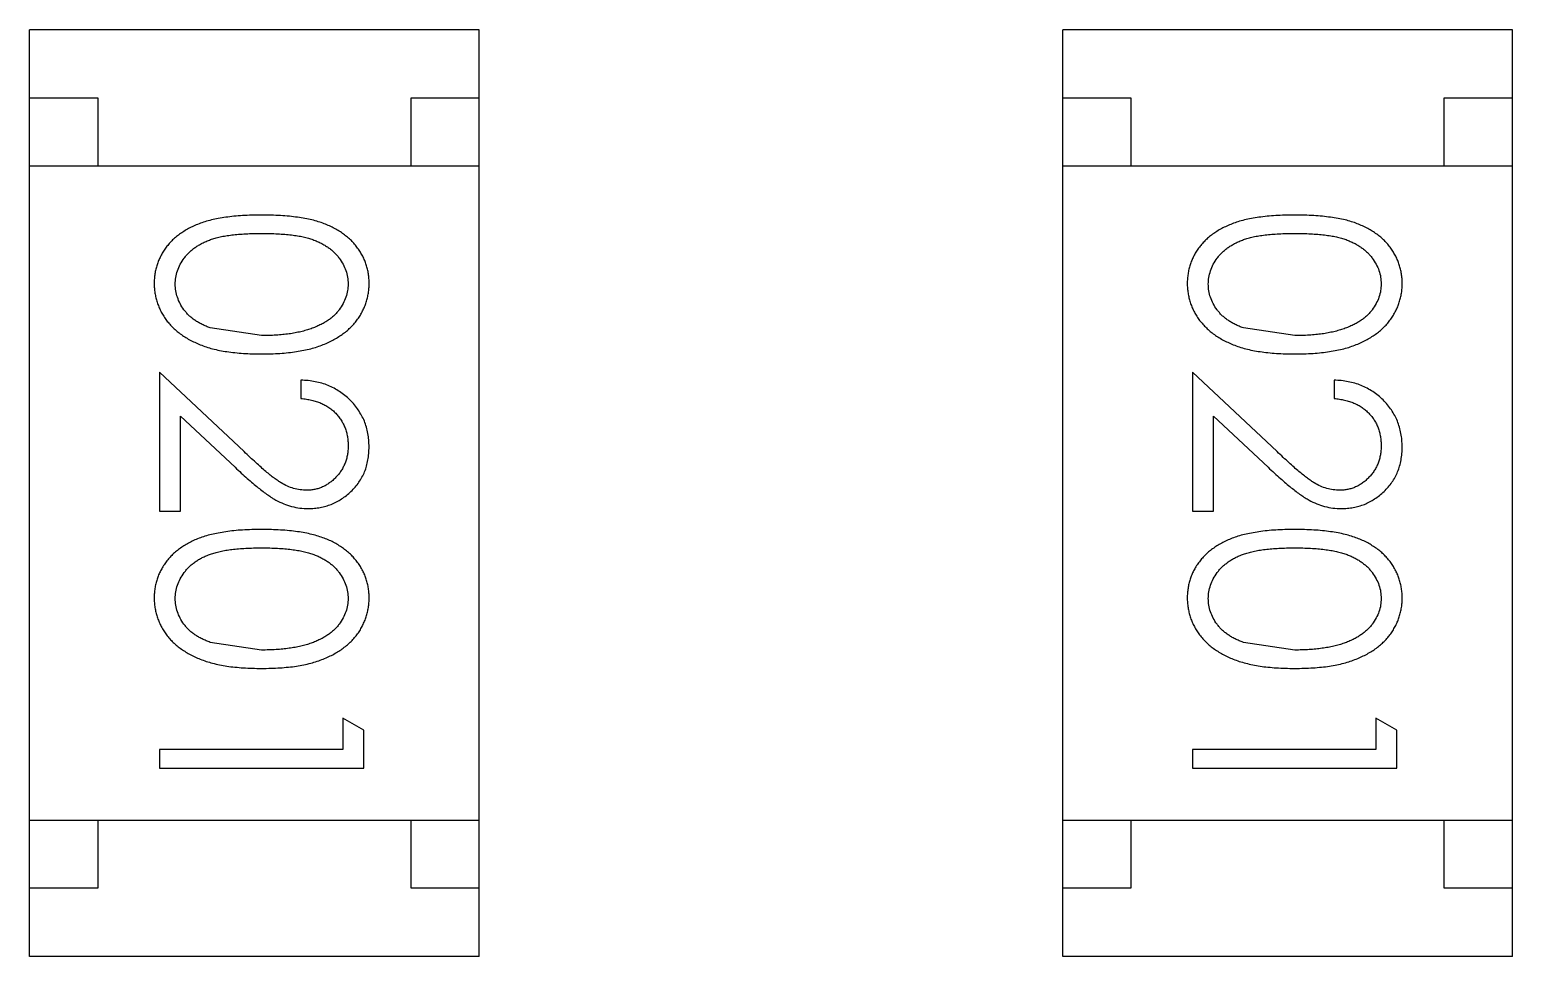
# Model space of a CAD drawing. Header units: inches. Extents: x -190 to 160, y -110 to 38.
# Drawn here: x 51.752 to 52.84, y -33.169 to -32.489 of the extents above; entities that cross this region are included whole.
import ezdxf

# ---------------------------------------------------------------- set-up
doc = ezdxf.new("R2010")
doc.units = ezdxf.units.IN
doc.header["$LTSCALE"] = 1.21
doc.header["$MEASUREMENT"] = 0
doc.layers.get('0').update_dxf_attribs({"linetype": 'CONTINUOUS'})

msp = doc.modelspace()

# ---------------------------------------------------------------- linework, layer by layer
at = {"color": 7, "linetype": 'Continuous'}
for p, q in [((51.752, -33.169), (51.752, -32.489)), ((52.082, -32.489), (51.752, -32.489)), ((52.082, -33.169), (52.082, -32.489)), ((52.5103, -33.169), (52.5103, -32.489)), ((52.8403, -32.489), (52.5103, -32.489)), ((52.8403, -33.169), (52.8403, -32.489)), ((51.752, -32.539), (51.802, -32.539)), ((51.802, -32.539), (51.802, -32.589)), ((52.032, -32.589), (52.032, -32.539)), ((52.032, -32.539), (52.082, -32.539)), ((52.5103, -32.539), (52.5603, -32.539)), ((52.5603, -32.539), (52.5603, -32.589)), ((52.7903, -32.589), (52.7903, -32.539)), ((52.7903, -32.539), (52.8403, -32.539)), ((51.752, -32.589), (52.082, -32.589)), ((52.5103, -32.589), (52.8403, -32.589)), ((51.9223, -32.7135), (51.8846, -32.7078)), ((52.6806, -32.7135), (52.6429, -32.7078)), ((51.8473, -32.7404), (51.8473, -32.8423)), ((51.9094, -32.7986), (51.8473, -32.7404)), ((52.6056, -32.7404), (52.6056, -32.8423)), ((52.6676, -32.7986), (52.6056, -32.7404)), ((51.9512, -32.7462), (51.9512, -32.7596)), ((52.7094, -32.7462), (52.7094, -32.7596)), ((51.8627, -32.8423), (51.8627, -32.7725)), ((51.8627, -32.7725), (51.9028, -32.8101)), ((52.621, -32.8423), (52.621, -32.7725)), ((52.621, -32.7725), (52.661, -32.8101)), ((51.8473, -32.8423), (51.8627, -32.8423)), ((52.6056, -32.8423), (52.621, -32.8423)), ((51.9223, -32.9442), (51.8846, -32.9386)), ((52.6806, -32.9442), (52.6429, -32.9386)), ((51.9819, -32.9942), (51.9819, -33.0173)), ((51.9973, -33.0031), (51.9819, -32.9942)), ((52.7402, -32.9942), (52.7402, -33.0173)), ((52.7556, -33.0031), (52.7402, -32.9942)), ((51.9973, -33.0308), (51.9973, -33.0031)), ((52.7556, -33.0308), (52.7556, -33.0031)), ((51.8473, -33.0173), (51.8473, -33.0308)), ((51.9819, -33.0173), (51.8473, -33.0173)), ((52.6056, -33.0173), (52.6056, -33.0308)), ((52.7402, -33.0173), (52.6056, -33.0173)), ((51.8473, -33.0308), (51.9973, -33.0308)), ((52.6056, -33.0308), (52.7556, -33.0308)), ((51.752, -33.069), (52.082, -33.069)), ((51.802, -33.069), (51.802, -33.119)), ((52.032, -33.119), (52.032, -33.069)), ((52.5103, -33.069), (52.8403, -33.069)), ((52.5603, -33.069), (52.5603, -33.119)), ((52.7903, -33.119), (52.7903, -33.069)), ((51.802, -33.119), (51.752, -33.119)), ((52.082, -33.119), (52.032, -33.119)), ((52.5603, -33.119), (52.5103, -33.119)), ((52.8403, -33.119), (52.7903, -33.119)), ((52.082, -33.169), (51.752, -33.169)), ((52.8403, -33.169), (52.5103, -33.169))]:
    msp.add_line(p, q, dxfattribs=at)
for points, knots in [([(51.9223, -32.625), (51.9199, -32.625), (51.9152, -32.6251), (51.9085, -32.6254), (51.9021, -32.6259), (51.8962, -32.6266), (51.8906, -32.6275), (51.8855, -32.6285), (51.8808, -32.6299), (51.8764, -32.6314), (51.8724, -32.6331), (51.8687, -32.6349), (51.8653, -32.6369), (51.8621, -32.6391), (51.8591, -32.6414), (51.8563, -32.6439), (51.8539, -32.6466), (51.8517, -32.6493), (51.8498, -32.6523), (51.8481, -32.6553), (51.8466, -32.6584), (51.8455, -32.6616), (51.8446, -32.6648), (51.8439, -32.6682), (51.8435, -32.6717), (51.8435, -32.674), (51.8435, -32.6752)], [0, 0, 0, 0, 0.068113, 0.132564, 0.193427, 0.250218, 0.303569, 0.353576, 0.400235, 0.443586, 0.484619, 0.524292, 0.56238, 0.599049, 0.63494, 0.669782, 0.704009, 0.737842, 0.771098, 0.803896, 0.836415, 0.868639, 0.900715, 0.933378, 0.966213, 1, 1, 1, 1]), ([(52.0012, -32.6752), (52.0012, -32.674), (52.0011, -32.6717), (52.0007, -32.6682), (52.0001, -32.6648), (51.9991, -32.6615), (51.998, -32.6583), (51.9965, -32.6552), (51.9948, -32.6522), (51.9928, -32.6492), (51.9906, -32.6464), (51.9882, -32.6437), (51.9854, -32.6413), (51.9825, -32.639), (51.9793, -32.6368), (51.9758, -32.6348), (51.9721, -32.633), (51.9682, -32.6313), (51.9638, -32.6298), (51.9591, -32.6285), (51.954, -32.6274), (51.9485, -32.6266), (51.9425, -32.6259), (51.9361, -32.6254), (51.9293, -32.6251), (51.9247, -32.625), (51.9223, -32.625)], [0, 0, 0, 0, 0.033742, 0.066533, 0.099153, 0.13154, 0.164087, 0.196563, 0.229707, 0.263315, 0.297504, 0.331686, 0.366482, 0.4021, 0.438958, 0.476748, 0.515985, 0.556589, 0.599519, 0.645765, 0.695487, 0.748721, 0.805687, 0.866754, 0.931405, 1, 1, 1, 1]), ([(52.6805, -32.625), (52.6781, -32.625), (52.6735, -32.6251), (52.6667, -32.6254), (52.6604, -32.6259), (52.6544, -32.6266), (52.6489, -32.6275), (52.6437, -32.6285), (52.639, -32.6299), (52.6347, -32.6314), (52.6307, -32.6331), (52.627, -32.6349), (52.6235, -32.6369), (52.6203, -32.6391), (52.6173, -32.6414), (52.6146, -32.6439), (52.6122, -32.6466), (52.61, -32.6493), (52.608, -32.6523), (52.6063, -32.6553), (52.6049, -32.6584), (52.6038, -32.6616), (52.6028, -32.6648), (52.6022, -32.6682), (52.6018, -32.6717), (52.6017, -32.674), (52.6017, -32.6752)], [0, 0, 0, 0, 0.068113, 0.132564, 0.193427, 0.250218, 0.303569, 0.353576, 0.400235, 0.443586, 0.484619, 0.524292, 0.56238, 0.599049, 0.63494, 0.669782, 0.704009, 0.737842, 0.771098, 0.803896, 0.836415, 0.868639, 0.900715, 0.933378, 0.966213, 1, 1, 1, 1]), ([(52.7594, -32.6752), (52.7594, -32.674), (52.7594, -32.6717), (52.7589, -32.6682), (52.7583, -32.6648), (52.7573, -32.6615), (52.7562, -32.6583), (52.7547, -32.6552), (52.753, -32.6522), (52.7511, -32.6492), (52.7488, -32.6464), (52.7464, -32.6437), (52.7437, -32.6413), (52.7407, -32.639), (52.7375, -32.6368), (52.7341, -32.6348), (52.7304, -32.633), (52.7264, -32.6313), (52.7221, -32.6298), (52.7174, -32.6285), (52.7123, -32.6274), (52.7067, -32.6266), (52.7008, -32.6259), (52.6944, -32.6254), (52.6876, -32.6251), (52.6829, -32.625), (52.6805, -32.625)], [0, 0, 0, 0, 0.033742, 0.066533, 0.099153, 0.13154, 0.164087, 0.196563, 0.229707, 0.263315, 0.297504, 0.331686, 0.366482, 0.4021, 0.438958, 0.476748, 0.515985, 0.556589, 0.599519, 0.645765, 0.695487, 0.748721, 0.805687, 0.866754, 0.931405, 1, 1, 1, 1]), ([(51.8589, -32.6756), (51.8589, -32.674), (51.8591, -32.6707), (51.8604, -32.6658), (51.8625, -32.661), (51.8649, -32.6573), (51.8672, -32.6544), (51.8691, -32.6524), (51.8712, -32.6505), (51.8736, -32.6487), (51.8761, -32.6471), (51.8788, -32.6456), (51.8817, -32.6443), (51.8848, -32.643), (51.8882, -32.6419), (51.892, -32.641), (51.8961, -32.6402), (51.9006, -32.6396), (51.9055, -32.6391), (51.9108, -32.6388), (51.9164, -32.6385), (51.9203, -32.6385), (51.9223, -32.6385)], [0, 0, 0, 0, 0.060034, 0.120278, 0.182348, 0.247919, 0.281641, 0.315701, 0.350322, 0.385703, 0.421819, 0.459196, 0.497866, 0.538301, 0.58121, 0.628183, 0.679403, 0.734699, 0.794074, 0.858416, 0.927049, 1, 1, 1, 1]), ([(51.9223, -32.6385), (51.9243, -32.6385), (51.9283, -32.6385), (51.9339, -32.6388), (51.9392, -32.6391), (51.9441, -32.6396), (51.9486, -32.6402), (51.9528, -32.641), (51.9565, -32.6419), (51.9599, -32.643), (51.963, -32.6443), (51.9659, -32.6456), (51.9686, -32.6471), (51.9712, -32.6488), (51.9735, -32.6505), (51.9756, -32.6524), (51.9776, -32.6544), (51.9798, -32.6573), (51.9822, -32.661), (51.9843, -32.6657), (51.9855, -32.6706), (51.9857, -32.674), (51.9858, -32.6756)], [0, 0, 0, 0, 0.073302, 0.142286, 0.206253, 0.266017, 0.321612, 0.372532, 0.419497, 0.462398, 0.502825, 0.541489, 0.579034, 0.615143, 0.650298, 0.684912, 0.718701, 0.752189, 0.817245, 0.879117, 0.939613, 1, 1, 1, 1]), ([(52.6171, -32.6756), (52.6172, -32.674), (52.6174, -32.6707), (52.6187, -32.6658), (52.6207, -32.661), (52.6231, -32.6573), (52.6254, -32.6544), (52.6273, -32.6524), (52.6295, -32.6505), (52.6318, -32.6487), (52.6343, -32.6471), (52.637, -32.6456), (52.6399, -32.6443), (52.643, -32.643), (52.6464, -32.6419), (52.6502, -32.641), (52.6544, -32.6402), (52.6589, -32.6396), (52.6638, -32.6391), (52.669, -32.6388), (52.6747, -32.6385), (52.6786, -32.6385), (52.6806, -32.6385)], [0, 0, 0, 0, 0.060034, 0.120278, 0.182348, 0.247919, 0.281641, 0.315701, 0.350322, 0.385703, 0.421819, 0.459196, 0.497866, 0.538301, 0.58121, 0.628183, 0.679403, 0.734699, 0.794074, 0.858416, 0.927049, 1, 1, 1, 1]), ([(52.6806, -32.6385), (52.6826, -32.6385), (52.6865, -32.6385), (52.6921, -32.6388), (52.6974, -32.6391), (52.7023, -32.6396), (52.7069, -32.6402), (52.711, -32.641), (52.7148, -32.6419), (52.7182, -32.643), (52.7213, -32.6443), (52.7242, -32.6456), (52.7269, -32.6471), (52.7294, -32.6488), (52.7317, -32.6505), (52.7339, -32.6524), (52.7358, -32.6544), (52.738, -32.6573), (52.7404, -32.661), (52.7425, -32.6657), (52.7438, -32.6706), (52.7439, -32.674), (52.744, -32.6756)], [0, 0, 0, 0, 0.073302, 0.142286, 0.206253, 0.266017, 0.321612, 0.372532, 0.419497, 0.462398, 0.502825, 0.541489, 0.579034, 0.615143, 0.650298, 0.684912, 0.718701, 0.752189, 0.817245, 0.879117, 0.939613, 1, 1, 1, 1]), ([(51.8435, -32.6752), (51.8435, -32.6764), (51.8435, -32.6787), (51.844, -32.6822), (51.8446, -32.6857), (51.8456, -32.689), (51.8468, -32.6923), (51.8482, -32.6955), (51.85, -32.6986), (51.852, -32.7016), (51.8542, -32.7045), (51.8567, -32.7072), (51.8595, -32.7098), (51.8626, -32.7122), (51.8659, -32.7145), (51.8694, -32.7165), (51.8732, -32.7185), (51.8773, -32.7202), (51.8817, -32.7219), (51.8864, -32.7232), (51.8915, -32.7244), (51.897, -32.7253), (51.9028, -32.726), (51.909, -32.7266), (51.9155, -32.7269), (51.92, -32.7269), (51.9223, -32.7269)], [0, 0, 0, 0, 0.033824, 0.067298, 0.10028, 0.133019, 0.165736, 0.198792, 0.232372, 0.266409, 0.301016, 0.336196, 0.371972, 0.408574, 0.446394, 0.485225, 0.525372, 0.567224, 0.611081, 0.65775, 0.70702, 0.759235, 0.814484, 0.873227, 0.934937, 1, 1, 1, 1]), ([(51.8846, -32.7078), (51.8836, -32.7074), (51.8815, -32.7067), (51.8786, -32.7053), (51.8759, -32.7039), (51.8733, -32.7023), (51.871, -32.7005), (51.8689, -32.6987), (51.867, -32.6966), (51.8647, -32.6938), (51.8624, -32.6902), (51.8604, -32.6854), (51.8591, -32.6806), (51.8589, -32.6773), (51.8589, -32.6756)], [0, 0, 0, 0, 0.075949, 0.148549, 0.218996, 0.286119, 0.351826, 0.416074, 0.478265, 0.540325, 0.660405, 0.774606, 0.887187, 1, 1, 1, 1]), ([(51.9223, -32.7269), (51.9246, -32.7269), (51.9291, -32.7269), (51.9356, -32.7266), (51.9418, -32.726), (51.9477, -32.7253), (51.9532, -32.7243), (51.9583, -32.7232), (51.963, -32.7218), (51.9675, -32.7202), (51.9715, -32.7183), (51.9754, -32.7164), (51.9789, -32.7143), (51.9822, -32.7121), (51.9853, -32.7097), (51.988, -32.7071), (51.9906, -32.7044), (51.9928, -32.7015), (51.9948, -32.6985), (51.9965, -32.6954), (51.9979, -32.6923), (51.9991, -32.689), (52, -32.6857), (52.0007, -32.6822), (52.0011, -32.6787), (52.0012, -32.6764), (52.0012, -32.6752)], [0, 0, 0, 0, 0.065278, 0.127205, 0.186168, 0.241675, 0.294115, 0.343609, 0.390387, 0.434463, 0.476646, 0.517002, 0.555936, 0.593716, 0.630057, 0.665601, 0.700745, 0.734917, 0.768681, 0.802087, 0.834849, 0.867433, 0.900138, 0.932806, 0.966212, 1, 1, 1, 1]), ([(51.9858, -32.6756), (51.9857, -32.6773), (51.9855, -32.6805), (51.9843, -32.6854), (51.9821, -32.6901), (51.9798, -32.6938), (51.9775, -32.6967), (51.9755, -32.6987), (51.9733, -32.7007), (51.9708, -32.7025), (51.9681, -32.7042), (51.9651, -32.7057), (51.962, -32.7072), (51.9586, -32.7085), (51.9549, -32.7096), (51.951, -32.7107), (51.9468, -32.7115), (51.9424, -32.7123), (51.9377, -32.7128), (51.9328, -32.7132), (51.9277, -32.7134), (51.9241, -32.7135), (51.9223, -32.7135)], [0, 0, 0, 0, 0.059689, 0.119507, 0.181075, 0.246162, 0.279894, 0.314468, 0.350403, 0.387474, 0.426147, 0.466624, 0.508745, 0.553328, 0.600058, 0.649177, 0.700552, 0.754894, 0.811825, 0.871514, 0.934319, 1, 1, 1, 1]), ([(52.6017, -32.6752), (52.6017, -32.6764), (52.6018, -32.6787), (52.6022, -32.6822), (52.6029, -32.6857), (52.6038, -32.689), (52.605, -32.6923), (52.6065, -32.6955), (52.6082, -32.6986), (52.6102, -32.7016), (52.6125, -32.7045), (52.615, -32.7072), (52.6178, -32.7098), (52.6208, -32.7122), (52.6241, -32.7145), (52.6277, -32.7165), (52.6315, -32.7185), (52.6355, -32.7202), (52.6399, -32.7219), (52.6447, -32.7232), (52.6498, -32.7244), (52.6552, -32.7253), (52.661, -32.726), (52.6672, -32.7266), (52.6737, -32.7269), (52.6782, -32.7269), (52.6805, -32.7269)], [0, 0, 0, 0, 0.033824, 0.067298, 0.10028, 0.133019, 0.165736, 0.198792, 0.232372, 0.266409, 0.301016, 0.336196, 0.371972, 0.408574, 0.446394, 0.485225, 0.525372, 0.567224, 0.611081, 0.65775, 0.70702, 0.759235, 0.814484, 0.873227, 0.934937, 1, 1, 1, 1]), ([(52.6429, -32.7078), (52.6418, -32.7074), (52.6398, -32.7067), (52.6368, -32.7053), (52.6341, -32.7039), (52.6316, -32.7023), (52.6293, -32.7005), (52.6271, -32.6987), (52.6252, -32.6966), (52.623, -32.6938), (52.6206, -32.6902), (52.6186, -32.6854), (52.6173, -32.6806), (52.6172, -32.6773), (52.6171, -32.6756)], [0, 0, 0, 0, 0.075949, 0.148549, 0.218996, 0.286119, 0.351826, 0.416074, 0.478265, 0.540325, 0.660405, 0.774606, 0.887187, 1, 1, 1, 1]), ([(52.6805, -32.7269), (52.6828, -32.7269), (52.6873, -32.7269), (52.6939, -32.7266), (52.7001, -32.726), (52.7059, -32.7253), (52.7114, -32.7243), (52.7165, -32.7232), (52.7213, -32.7218), (52.7257, -32.7202), (52.7298, -32.7183), (52.7336, -32.7164), (52.7372, -32.7143), (52.7405, -32.7121), (52.7435, -32.7097), (52.7463, -32.7071), (52.7488, -32.7044), (52.751, -32.7015), (52.753, -32.6985), (52.7547, -32.6954), (52.7562, -32.6923), (52.7573, -32.689), (52.7583, -32.6857), (52.759, -32.6822), (52.7594, -32.6787), (52.7594, -32.6764), (52.7594, -32.6752)], [0, 0, 0, 0, 0.065278, 0.127205, 0.186168, 0.241675, 0.294115, 0.343609, 0.390387, 0.434463, 0.476646, 0.517002, 0.555936, 0.593716, 0.630057, 0.665601, 0.700745, 0.734917, 0.768681, 0.802087, 0.834849, 0.867433, 0.900138, 0.932806, 0.966212, 1, 1, 1, 1]), ([(52.744, -32.6756), (52.7439, -32.6773), (52.7438, -32.6805), (52.7425, -32.6854), (52.7404, -32.6901), (52.738, -32.6938), (52.7358, -32.6967), (52.7337, -32.6987), (52.7315, -32.7007), (52.729, -32.7025), (52.7263, -32.7042), (52.7234, -32.7057), (52.7202, -32.7072), (52.7168, -32.7085), (52.7131, -32.7096), (52.7092, -32.7107), (52.705, -32.7115), (52.7006, -32.7123), (52.696, -32.7128), (52.6911, -32.7132), (52.6859, -32.7134), (52.6824, -32.7135), (52.6806, -32.7135)], [0, 0, 0, 0, 0.059689, 0.119507, 0.181075, 0.246162, 0.279894, 0.314468, 0.350403, 0.387474, 0.426147, 0.466624, 0.508745, 0.553328, 0.600058, 0.649177, 0.700552, 0.754894, 0.811825, 0.871514, 0.934319, 1, 1, 1, 1]), ([(52.0012, -32.7951), (52.0011, -32.7934), (52.0011, -32.7901), (52.0004, -32.7853), (51.9993, -32.7807), (51.9978, -32.7762), (51.9957, -32.772), (51.9933, -32.768), (51.9905, -32.7642), (51.9872, -32.7606), (51.9835, -32.7574), (51.9796, -32.7545), (51.9755, -32.7521), (51.9711, -32.75), (51.9665, -32.7484), (51.9616, -32.7472), (51.9565, -32.7464), (51.953, -32.7463), (51.9512, -32.7462)], [0, 0, 0, 0, 0.06445, 0.126725, 0.187421, 0.247417, 0.306749, 0.366595, 0.427749, 0.490235, 0.553031, 0.614805, 0.676505, 0.738096, 0.801021, 0.864897, 0.931209, 1, 1, 1, 1]), ([(52.7594, -32.7951), (52.7594, -32.7934), (52.7593, -32.7901), (52.7586, -32.7853), (52.7575, -32.7807), (52.756, -32.7762), (52.754, -32.772), (52.7516, -32.768), (52.7487, -32.7642), (52.7454, -32.7606), (52.7418, -32.7574), (52.7379, -32.7545), (52.7337, -32.7521), (52.7293, -32.75), (52.7247, -32.7484), (52.7198, -32.7472), (52.7147, -32.7464), (52.7112, -32.7463), (52.7094, -32.7462)], [0, 0, 0, 0, 0.06445, 0.126725, 0.187421, 0.247417, 0.306749, 0.366595, 0.427749, 0.490235, 0.553031, 0.614805, 0.676505, 0.738096, 0.801021, 0.864897, 0.931209, 1, 1, 1, 1]), ([(51.9512, -32.7596), (51.9525, -32.7598), (51.9551, -32.76), (51.9589, -32.7608), (51.9624, -32.7617), (51.9658, -32.7629), (51.9688, -32.7644), (51.9717, -32.7662), (51.9744, -32.7682), (51.9767, -32.7704), (51.9788, -32.7729), (51.9807, -32.7755), (51.9823, -32.7783), (51.9836, -32.7812), (51.9846, -32.7843), (51.9853, -32.7875), (51.9857, -32.7909), (51.9858, -32.7932), (51.9858, -32.7944)], [0, 0, 0, 0, 0.073648, 0.143686, 0.210962, 0.275557, 0.338064, 0.399311, 0.4594, 0.51934, 0.579024, 0.637809, 0.695959, 0.754122, 0.813113, 0.873453, 0.935561, 1, 1, 1, 1]), ([(52.7094, -32.7596), (52.7107, -32.7598), (52.7134, -32.76), (52.7171, -32.7608), (52.7207, -32.7617), (52.724, -32.7629), (52.7271, -32.7644), (52.73, -32.7662), (52.7326, -32.7682), (52.735, -32.7704), (52.7371, -32.7729), (52.739, -32.7755), (52.7405, -32.7783), (52.7418, -32.7812), (52.7428, -32.7843), (52.7435, -32.7875), (52.7439, -32.7909), (52.744, -32.7932), (52.744, -32.7944)], [0, 0, 0, 0, 0.073648, 0.143686, 0.210962, 0.275557, 0.338064, 0.399311, 0.4594, 0.51934, 0.579024, 0.637809, 0.695959, 0.754122, 0.813113, 0.873453, 0.935561, 1, 1, 1, 1]), ([(51.9554, -32.8269), (51.9538, -32.8269), (51.9505, -32.8268), (51.9457, -32.8257), (51.9411, -32.824), (51.9373, -32.822), (51.9342, -32.82), (51.9315, -32.8181), (51.9285, -32.8158), (51.9253, -32.8131), (51.9217, -32.81), (51.9179, -32.8066), (51.9137, -32.8027), (51.9109, -32.8), (51.9094, -32.7986)], [0, 0, 0, 0, 0.088014, 0.174976, 0.2638, 0.355443, 0.406413, 0.465519, 0.533076, 0.609353, 0.693899, 0.787171, 0.889197, 1, 1, 1, 1]), ([(51.9858, -32.7944), (51.9858, -32.7955), (51.9857, -32.7977), (51.9853, -32.801), (51.9846, -32.8041), (51.9836, -32.807), (51.9823, -32.8099), (51.9808, -32.8126), (51.9789, -32.8151), (51.9768, -32.8175), (51.9746, -32.8197), (51.9721, -32.8216), (51.9696, -32.8233), (51.967, -32.8246), (51.9642, -32.8257), (51.9614, -32.8264), (51.9584, -32.8269), (51.9564, -32.8269), (51.9554, -32.8269)], [0, 0, 0, 0, 0.068027, 0.133505, 0.19695, 0.26027, 0.322741, 0.384982, 0.448465, 0.513424, 0.578224, 0.640011, 0.700094, 0.760067, 0.819012, 0.877878, 0.938035, 1, 1, 1, 1]), ([(51.9566, -32.8404), (51.9581, -32.8404), (51.961, -32.8403), (51.9653, -32.8397), (51.9694, -32.8387), (51.9735, -32.8374), (51.9773, -32.8355), (51.981, -32.8334), (51.9846, -32.8308), (51.9879, -32.8279), (51.9911, -32.8247), (51.9937, -32.8212), (51.996, -32.8174), (51.998, -32.8134), (51.9994, -32.8092), (52.0004, -32.8047), (52.0011, -32.8), (52.0011, -32.7967), (52.0012, -32.7951)], [0, 0, 0, 0, 0.06271, 0.123347, 0.183401, 0.242828, 0.302097, 0.36242, 0.423725, 0.487032, 0.550491, 0.612709, 0.674265, 0.73617, 0.799211, 0.863483, 0.930525, 1, 1, 1, 1]), ([(52.7136, -32.8269), (52.712, -32.8269), (52.7088, -32.8268), (52.704, -32.8257), (52.6993, -32.824), (52.6955, -32.822), (52.6924, -32.82), (52.6897, -32.8181), (52.6868, -32.8158), (52.6835, -32.8131), (52.68, -32.81), (52.6761, -32.8066), (52.672, -32.8027), (52.6691, -32.8), (52.6676, -32.7986)], [0, 0, 0, 0, 0.088014, 0.174976, 0.2638, 0.355443, 0.406413, 0.465519, 0.533076, 0.609353, 0.693899, 0.787171, 0.889197, 1, 1, 1, 1]), ([(52.744, -32.7944), (52.744, -32.7955), (52.7439, -32.7977), (52.7435, -32.801), (52.7428, -32.8041), (52.7418, -32.807), (52.7406, -32.8099), (52.739, -32.8126), (52.7372, -32.8151), (52.7351, -32.8175), (52.7328, -32.8197), (52.7304, -32.8216), (52.7279, -32.8233), (52.7252, -32.8246), (52.7225, -32.8257), (52.7196, -32.8264), (52.7167, -32.8269), (52.7146, -32.8269), (52.7136, -32.8269)], [0, 0, 0, 0, 0.068027, 0.133505, 0.19695, 0.26027, 0.322741, 0.384982, 0.448465, 0.513424, 0.578224, 0.640011, 0.700094, 0.760067, 0.819012, 0.877878, 0.938035, 1, 1, 1, 1]), ([(52.7148, -32.8404), (52.7163, -32.8404), (52.7192, -32.8403), (52.7235, -32.8397), (52.7277, -32.8387), (52.7317, -32.8374), (52.7355, -32.8355), (52.7392, -32.8334), (52.7428, -32.8308), (52.7462, -32.8279), (52.7493, -32.8247), (52.752, -32.8212), (52.7543, -32.8174), (52.7562, -32.8134), (52.7576, -32.8092), (52.7587, -32.8047), (52.7593, -32.8), (52.7594, -32.7967), (52.7594, -32.7951)], [0, 0, 0, 0, 0.06271, 0.123347, 0.183401, 0.242828, 0.302097, 0.36242, 0.423725, 0.487032, 0.550491, 0.612709, 0.674265, 0.73617, 0.799211, 0.863483, 0.930525, 1, 1, 1, 1]), ([(51.9028, -32.8101), (51.9043, -32.8115), (51.9073, -32.8143), (51.9116, -32.8182), (51.9158, -32.8218), (51.9196, -32.825), (51.9233, -32.8278), (51.9266, -32.8303), (51.9298, -32.8324), (51.9336, -32.8347), (51.9384, -32.837), (51.9443, -32.839), (51.9504, -32.8402), (51.9545, -32.8403), (51.9566, -32.8404)], [0, 0, 0, 0, 0.09953, 0.192079, 0.277712, 0.357454, 0.429648, 0.495771, 0.555538, 0.608657, 0.707578, 0.804328, 0.901298, 1, 1, 1, 1]), ([(52.661, -32.8101), (52.6625, -32.8115), (52.6655, -32.8143), (52.6699, -32.8182), (52.674, -32.8218), (52.6779, -32.825), (52.6815, -32.8278), (52.6849, -32.8303), (52.688, -32.8324), (52.6919, -32.8347), (52.6966, -32.837), (52.7025, -32.839), (52.7086, -32.8402), (52.7127, -32.8403), (52.7148, -32.8404)], [0, 0, 0, 0, 0.09953, 0.192079, 0.277712, 0.357454, 0.429648, 0.495771, 0.555538, 0.608657, 0.707578, 0.804328, 0.901298, 1, 1, 1, 1]), ([(51.9223, -32.8558), (51.9199, -32.8558), (51.9152, -32.8558), (51.9085, -32.8561), (51.9021, -32.8566), (51.8962, -32.8574), (51.8906, -32.8583), (51.8855, -32.8593), (51.8808, -32.8606), (51.8764, -32.8621), (51.8724, -32.8638), (51.8687, -32.8657), (51.8653, -32.8677), (51.8621, -32.8699), (51.8591, -32.8722), (51.8563, -32.8747), (51.8539, -32.8773), (51.8517, -32.8801), (51.8498, -32.883), (51.8481, -32.886), (51.8466, -32.8891), (51.8455, -32.8923), (51.8446, -32.8956), (51.8439, -32.899), (51.8435, -32.9024), (51.8435, -32.9048), (51.8435, -32.9059)], [0, 0, 0, 0, 0.068113, 0.132564, 0.193427, 0.250218, 0.303569, 0.353576, 0.400235, 0.443586, 0.484619, 0.524292, 0.56238, 0.599049, 0.63494, 0.669782, 0.704009, 0.737842, 0.771098, 0.803896, 0.836415, 0.868639, 0.900715, 0.933378, 0.966213, 1, 1, 1, 1]), ([(52.0012, -32.9059), (52.0012, -32.9048), (52.0011, -32.9024), (52.0007, -32.899), (52.0001, -32.8956), (51.9991, -32.8923), (51.998, -32.8891), (51.9965, -32.886), (51.9948, -32.8829), (51.9928, -32.88), (51.9906, -32.8772), (51.9882, -32.8745), (51.9854, -32.8721), (51.9825, -32.8697), (51.9793, -32.8676), (51.9758, -32.8655), (51.9721, -32.8637), (51.9682, -32.8621), (51.9638, -32.8606), (51.9591, -32.8593), (51.954, -32.8582), (51.9485, -32.8573), (51.9425, -32.8566), (51.9361, -32.8561), (51.9293, -32.8558), (51.9247, -32.8558), (51.9223, -32.8558)], [0, 0, 0, 0, 0.033742, 0.066533, 0.099153, 0.13154, 0.164087, 0.196563, 0.229707, 0.263315, 0.297504, 0.331686, 0.366482, 0.4021, 0.438958, 0.476748, 0.515985, 0.556589, 0.599519, 0.645765, 0.695487, 0.748721, 0.805687, 0.866754, 0.931405, 1, 1, 1, 1]), ([(52.6805, -32.8558), (52.6781, -32.8558), (52.6735, -32.8558), (52.6667, -32.8561), (52.6604, -32.8566), (52.6544, -32.8574), (52.6489, -32.8583), (52.6437, -32.8593), (52.639, -32.8606), (52.6347, -32.8621), (52.6307, -32.8638), (52.627, -32.8657), (52.6235, -32.8677), (52.6203, -32.8699), (52.6173, -32.8722), (52.6146, -32.8747), (52.6122, -32.8773), (52.61, -32.8801), (52.608, -32.883), (52.6063, -32.886), (52.6049, -32.8891), (52.6038, -32.8923), (52.6028, -32.8956), (52.6022, -32.899), (52.6018, -32.9024), (52.6017, -32.9048), (52.6017, -32.9059)], [0, 0, 0, 0, 0.068113, 0.132564, 0.193427, 0.250218, 0.303569, 0.353576, 0.400235, 0.443586, 0.484619, 0.524292, 0.56238, 0.599049, 0.63494, 0.669782, 0.704009, 0.737842, 0.771098, 0.803896, 0.836415, 0.868639, 0.900715, 0.933378, 0.966213, 1, 1, 1, 1]), ([(52.7594, -32.9059), (52.7594, -32.9048), (52.7594, -32.9024), (52.7589, -32.899), (52.7583, -32.8956), (52.7573, -32.8923), (52.7562, -32.8891), (52.7547, -32.886), (52.753, -32.8829), (52.7511, -32.88), (52.7488, -32.8772), (52.7464, -32.8745), (52.7437, -32.8721), (52.7407, -32.8697), (52.7375, -32.8676), (52.7341, -32.8655), (52.7304, -32.8637), (52.7264, -32.8621), (52.7221, -32.8606), (52.7174, -32.8593), (52.7123, -32.8582), (52.7067, -32.8573), (52.7008, -32.8566), (52.6944, -32.8561), (52.6876, -32.8558), (52.6829, -32.8558), (52.6805, -32.8558)], [0, 0, 0, 0, 0.033742, 0.066533, 0.099153, 0.13154, 0.164087, 0.196563, 0.229707, 0.263315, 0.297504, 0.331686, 0.366482, 0.4021, 0.438958, 0.476748, 0.515985, 0.556589, 0.599519, 0.645765, 0.695487, 0.748721, 0.805687, 0.866754, 0.931405, 1, 1, 1, 1]), ([(51.8589, -32.9064), (51.8589, -32.9047), (51.8591, -32.9014), (51.8604, -32.8966), (51.8625, -32.8918), (51.8649, -32.8881), (51.8672, -32.8852), (51.8691, -32.8831), (51.8712, -32.8813), (51.8736, -32.8795), (51.8761, -32.8778), (51.8788, -32.8764), (51.8817, -32.875), (51.8848, -32.8738), (51.8882, -32.8727), (51.892, -32.8718), (51.8961, -32.871), (51.9006, -32.8703), (51.9055, -32.8699), (51.9108, -32.8695), (51.9164, -32.8693), (51.9203, -32.8693), (51.9223, -32.8692)], [0, 0, 0, 0, 0.060034, 0.120278, 0.182348, 0.247919, 0.281641, 0.315701, 0.350322, 0.385703, 0.421819, 0.459196, 0.497866, 0.538301, 0.58121, 0.628183, 0.679403, 0.734699, 0.794074, 0.858416, 0.927049, 1, 1, 1, 1]), ([(51.9223, -32.8692), (51.9243, -32.8693), (51.9283, -32.8693), (51.9339, -32.8695), (51.9392, -32.8699), (51.9441, -32.8704), (51.9486, -32.871), (51.9528, -32.8718), (51.9565, -32.8727), (51.9599, -32.8738), (51.963, -32.8751), (51.9659, -32.8764), (51.9686, -32.8779), (51.9712, -32.8795), (51.9735, -32.8813), (51.9756, -32.8832), (51.9776, -32.8852), (51.9798, -32.8881), (51.9822, -32.8918), (51.9843, -32.8965), (51.9855, -32.9014), (51.9857, -32.9047), (51.9858, -32.9064)], [0, 0, 0, 0, 0.073302, 0.142286, 0.206253, 0.266017, 0.321612, 0.372532, 0.419497, 0.462398, 0.502825, 0.541489, 0.579034, 0.615143, 0.650298, 0.684912, 0.718701, 0.752189, 0.817245, 0.879117, 0.939613, 1, 1, 1, 1]), ([(52.6171, -32.9064), (52.6172, -32.9047), (52.6174, -32.9014), (52.6187, -32.8966), (52.6207, -32.8918), (52.6231, -32.8881), (52.6254, -32.8852), (52.6273, -32.8831), (52.6295, -32.8813), (52.6318, -32.8795), (52.6343, -32.8778), (52.637, -32.8764), (52.6399, -32.875), (52.643, -32.8738), (52.6464, -32.8727), (52.6502, -32.8718), (52.6544, -32.871), (52.6589, -32.8703), (52.6638, -32.8699), (52.669, -32.8695), (52.6747, -32.8693), (52.6786, -32.8693), (52.6806, -32.8692)], [0, 0, 0, 0, 0.060034, 0.120278, 0.182348, 0.247919, 0.281641, 0.315701, 0.350322, 0.385703, 0.421819, 0.459196, 0.497866, 0.538301, 0.58121, 0.628183, 0.679403, 0.734699, 0.794074, 0.858416, 0.927049, 1, 1, 1, 1]), ([(52.6806, -32.8692), (52.6826, -32.8693), (52.6865, -32.8693), (52.6921, -32.8695), (52.6974, -32.8699), (52.7023, -32.8704), (52.7069, -32.871), (52.711, -32.8718), (52.7148, -32.8727), (52.7182, -32.8738), (52.7213, -32.8751), (52.7242, -32.8764), (52.7269, -32.8779), (52.7294, -32.8795), (52.7317, -32.8813), (52.7339, -32.8832), (52.7358, -32.8852), (52.738, -32.8881), (52.7404, -32.8918), (52.7425, -32.8965), (52.7438, -32.9014), (52.7439, -32.9047), (52.744, -32.9064)], [0, 0, 0, 0, 0.073302, 0.142286, 0.206253, 0.266017, 0.321612, 0.372532, 0.419497, 0.462398, 0.502825, 0.541489, 0.579034, 0.615143, 0.650298, 0.684912, 0.718701, 0.752189, 0.817245, 0.879117, 0.939613, 1, 1, 1, 1]), ([(51.8435, -32.9059), (51.8435, -32.9071), (51.8435, -32.9095), (51.844, -32.913), (51.8446, -32.9165), (51.8456, -32.9198), (51.8468, -32.9231), (51.8482, -32.9263), (51.85, -32.9293), (51.852, -32.9324), (51.8542, -32.9353), (51.8567, -32.938), (51.8595, -32.9406), (51.8626, -32.943), (51.8659, -32.9452), (51.8694, -32.9473), (51.8732, -32.9492), (51.8773, -32.951), (51.8817, -32.9526), (51.8864, -32.9539), (51.8915, -32.9551), (51.897, -32.9561), (51.9028, -32.9568), (51.909, -32.9573), (51.9155, -32.9576), (51.92, -32.9577), (51.9223, -32.9577)], [0, 0, 0, 0, 0.033824, 0.067298, 0.10028, 0.133019, 0.165736, 0.198792, 0.232372, 0.266409, 0.301016, 0.336196, 0.371972, 0.408574, 0.446394, 0.485225, 0.525372, 0.567224, 0.611081, 0.65775, 0.70702, 0.759235, 0.814484, 0.873227, 0.934937, 1, 1, 1, 1]), ([(51.8846, -32.9386), (51.8836, -32.9382), (51.8815, -32.9374), (51.8786, -32.9361), (51.8759, -32.9346), (51.8733, -32.933), (51.871, -32.9313), (51.8689, -32.9294), (51.867, -32.9274), (51.8647, -32.9246), (51.8624, -32.9209), (51.8604, -32.9162), (51.8591, -32.9114), (51.8589, -32.908), (51.8589, -32.9064)], [0, 0, 0, 0, 0.075949, 0.148549, 0.218996, 0.286119, 0.351826, 0.416074, 0.478265, 0.540325, 0.660405, 0.774606, 0.887187, 1, 1, 1, 1]), ([(51.9223, -32.9577), (51.9246, -32.9577), (51.9291, -32.9576), (51.9356, -32.9573), (51.9418, -32.9568), (51.9477, -32.9561), (51.9532, -32.9551), (51.9583, -32.9539), (51.963, -32.9525), (51.9675, -32.9509), (51.9715, -32.9491), (51.9754, -32.9472), (51.9789, -32.9451), (51.9822, -32.9429), (51.9853, -32.9404), (51.988, -32.9379), (51.9906, -32.9351), (51.9928, -32.9323), (51.9948, -32.9293), (51.9965, -32.9262), (51.9979, -32.923), (51.9991, -32.9198), (52, -32.9164), (52.0007, -32.913), (52.0011, -32.9095), (52.0012, -32.9071), (52.0012, -32.9059)], [0, 0, 0, 0, 0.065278, 0.127205, 0.186168, 0.241675, 0.294115, 0.343609, 0.390387, 0.434463, 0.476646, 0.517002, 0.555936, 0.593716, 0.630057, 0.665601, 0.700745, 0.734917, 0.768681, 0.802087, 0.834849, 0.867433, 0.900138, 0.932806, 0.966212, 1, 1, 1, 1]), ([(51.9858, -32.9064), (51.9857, -32.908), (51.9855, -32.9113), (51.9843, -32.9162), (51.9821, -32.9208), (51.9798, -32.9246), (51.9775, -32.9274), (51.9755, -32.9295), (51.9733, -32.9314), (51.9708, -32.9332), (51.9681, -32.9349), (51.9651, -32.9365), (51.962, -32.9379), (51.9586, -32.9393), (51.9549, -32.9404), (51.951, -32.9415), (51.9468, -32.9423), (51.9424, -32.943), (51.9377, -32.9435), (51.9328, -32.944), (51.9277, -32.9442), (51.9241, -32.9442), (51.9223, -32.9442)], [0, 0, 0, 0, 0.059689, 0.119507, 0.181075, 0.246162, 0.279894, 0.314468, 0.350403, 0.387474, 0.426147, 0.466624, 0.508745, 0.553328, 0.600058, 0.649177, 0.700552, 0.754894, 0.811825, 0.871514, 0.934319, 1, 1, 1, 1]), ([(52.6017, -32.9059), (52.6017, -32.9071), (52.6018, -32.9095), (52.6022, -32.913), (52.6029, -32.9165), (52.6038, -32.9198), (52.605, -32.9231), (52.6065, -32.9263), (52.6082, -32.9293), (52.6102, -32.9324), (52.6125, -32.9353), (52.615, -32.938), (52.6178, -32.9406), (52.6208, -32.943), (52.6241, -32.9452), (52.6277, -32.9473), (52.6315, -32.9492), (52.6355, -32.951), (52.6399, -32.9526), (52.6447, -32.9539), (52.6498, -32.9551), (52.6552, -32.9561), (52.661, -32.9568), (52.6672, -32.9573), (52.6737, -32.9576), (52.6782, -32.9577), (52.6805, -32.9577)], [0, 0, 0, 0, 0.033824, 0.067298, 0.10028, 0.133019, 0.165736, 0.198792, 0.232372, 0.266409, 0.301016, 0.336196, 0.371972, 0.408574, 0.446394, 0.485225, 0.525372, 0.567224, 0.611081, 0.65775, 0.70702, 0.759235, 0.814484, 0.873227, 0.934937, 1, 1, 1, 1]), ([(52.6429, -32.9386), (52.6418, -32.9382), (52.6398, -32.9374), (52.6368, -32.9361), (52.6341, -32.9346), (52.6316, -32.933), (52.6293, -32.9313), (52.6271, -32.9294), (52.6252, -32.9274), (52.623, -32.9246), (52.6206, -32.9209), (52.6186, -32.9162), (52.6173, -32.9114), (52.6172, -32.908), (52.6171, -32.9064)], [0, 0, 0, 0, 0.075949, 0.148549, 0.218996, 0.286119, 0.351826, 0.416074, 0.478265, 0.540325, 0.660405, 0.774606, 0.887187, 1, 1, 1, 1]), ([(52.6805, -32.9577), (52.6828, -32.9577), (52.6873, -32.9576), (52.6939, -32.9573), (52.7001, -32.9568), (52.7059, -32.9561), (52.7114, -32.9551), (52.7165, -32.9539), (52.7213, -32.9525), (52.7257, -32.9509), (52.7298, -32.9491), (52.7336, -32.9472), (52.7372, -32.9451), (52.7405, -32.9429), (52.7435, -32.9404), (52.7463, -32.9379), (52.7488, -32.9351), (52.751, -32.9323), (52.753, -32.9293), (52.7547, -32.9262), (52.7562, -32.923), (52.7573, -32.9198), (52.7583, -32.9164), (52.759, -32.913), (52.7594, -32.9095), (52.7594, -32.9071), (52.7594, -32.9059)], [0, 0, 0, 0, 0.065278, 0.127205, 0.186168, 0.241675, 0.294115, 0.343609, 0.390387, 0.434463, 0.476646, 0.517002, 0.555936, 0.593716, 0.630057, 0.665601, 0.700745, 0.734917, 0.768681, 0.802087, 0.834849, 0.867433, 0.900138, 0.932806, 0.966212, 1, 1, 1, 1]), ([(52.744, -32.9064), (52.7439, -32.908), (52.7438, -32.9113), (52.7425, -32.9162), (52.7404, -32.9208), (52.738, -32.9246), (52.7358, -32.9274), (52.7337, -32.9295), (52.7315, -32.9314), (52.729, -32.9332), (52.7263, -32.9349), (52.7234, -32.9365), (52.7202, -32.9379), (52.7168, -32.9393), (52.7131, -32.9404), (52.7092, -32.9415), (52.705, -32.9423), (52.7006, -32.943), (52.696, -32.9435), (52.6911, -32.944), (52.6859, -32.9442), (52.6824, -32.9442), (52.6806, -32.9442)], [0, 0, 0, 0, 0.059689, 0.119507, 0.181075, 0.246162, 0.279894, 0.314468, 0.350403, 0.387474, 0.426147, 0.466624, 0.508745, 0.553328, 0.600058, 0.649177, 0.700552, 0.754894, 0.811825, 0.871514, 0.934319, 1, 1, 1, 1])]:
    msp.add_open_spline(points, degree=3, knots=knots, dxfattribs=at)

doc.saveas('drawing.dxf')
